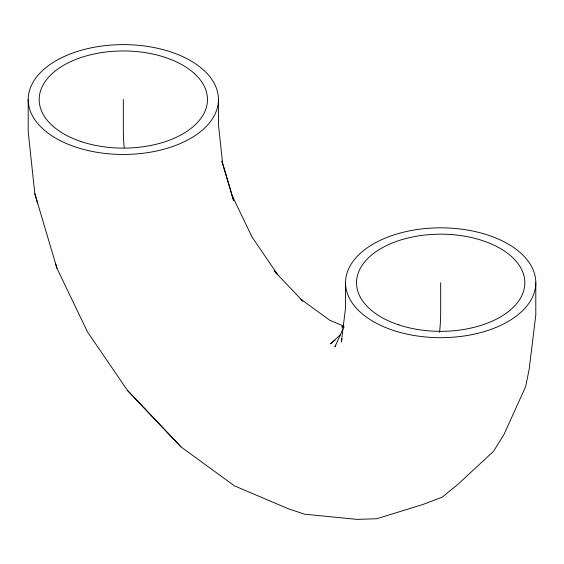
<?xml version="1.0" encoding="UTF-8"?>
<svg xmlns="http://www.w3.org/2000/svg" width="564" height="564" viewBox="0 0 564 564"><rect width="100%" height="100%" fill="white"/><g stroke="black" fill="none" stroke-linecap="round" stroke-linejoin="round"><path stroke-width="0.85" d="M342.031 338.76L341.361 342.052L345.542 307.782L345.542 282.754M343.095 328.713L334.896 346.832L335.799 345.387M340.748 334.346L330.448 343.892L335.051 340.134M341.495 326.725L344.075 326.986M342.292 326.993L343.885 327.529M343.892 326.225L329.566 320.133L300.915 299.237L302.678 301.091M28.2 99.539L28.2 131.764L34.834 193.748L56.957 268.302L87.561 332.034L127.45 390.401L180.952 446.843L234.434 485.851L287.922 508.594L304.645 514.192L357.082 519.388L376.696 518.753L423.127 504.42L442.169 497.201L457.947 484.314L493.578 451.27L503.934 434.604L525.655 386.587L529.166 369.314L535.8 314.98L535.8 282.754A95.126 54.919 0 0 0 393.108 235.188A95.126 54.919 0 0 0 393.108 330.314A95.126 54.919 0 0 0 535.8 282.754M127.45 390.401L180.952 446.843M302.551 300.922L274.217 271.051L277.883 274.879L252.045 237.07L232.22 195.793L221.997 161.403M221.92 161.212L233.7 200.876L232.22 195.793M34.834 193.748L37.71 203.562M55.476 263.219L56.957 268.302M222.639 163.659L218.458 124.566L218.458 99.539A95.126 54.919 0 0 0 75.766 51.973A95.126 54.919 0 0 0 75.766 147.098A95.126 54.919 0 0 0 218.458 99.539M440.674 282.754L440.674 311.384A224.394 129.558 60 0 1 439.567 332.316M123.326 99.539L123.326 128.162A224.394 129.558 60 0 0 124.179 147.613M398.6 324.829A84.149 48.582 0 0 0 524.823 282.754A84.149 48.582 0 0 0 398.6 240.68A84.149 48.582 0 0 0 398.6 324.829M81.251 141.613A84.149 48.582 0 0 0 207.474 99.539A84.149 48.582 0 0 0 81.251 57.465A84.149 48.582 0 0 0 81.251 141.613"/></g></svg>
